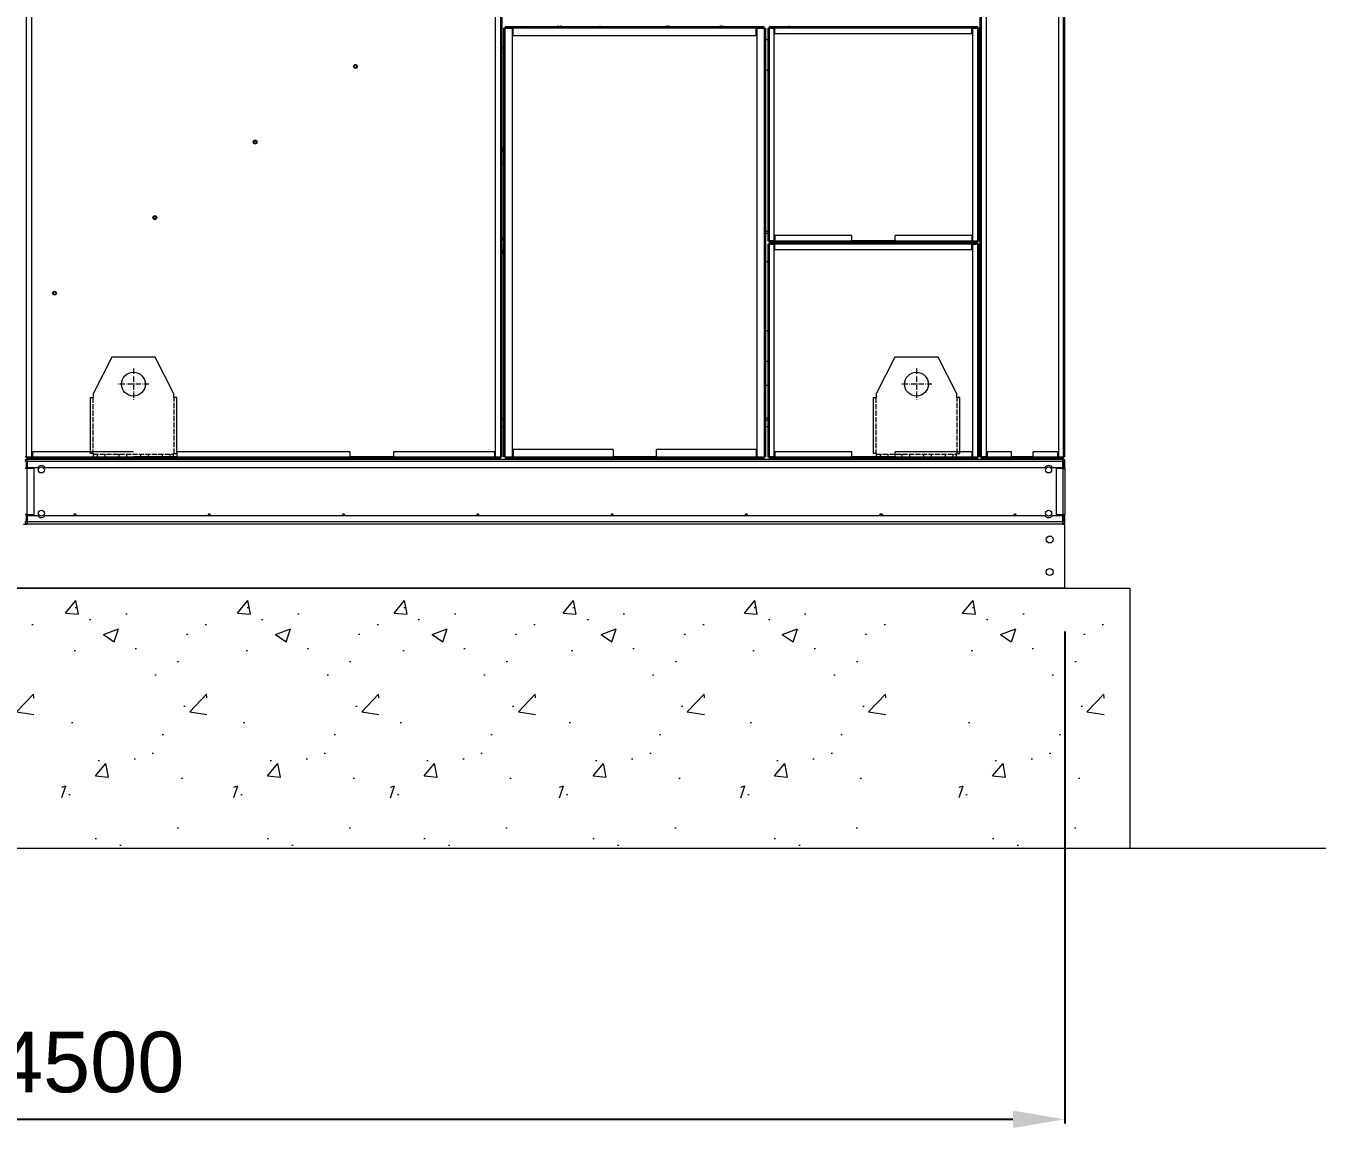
# Model space of a CAD drawing. Header units: millimetres. Extents: x 87724 to 117132, y 70018 to 90813.
# Drawn here: x 100420 to 103420, y 76206 to 78751 of the extents above; entities that cross this region are included whole.
import ezdxf

# ---------------------------------------------------------------- set-up
doc = ezdxf.new("R2010")
doc.units = ezdxf.units.MM
doc.linetypes.add('DASHDOT', pattern=[18.5, 12, -3, 0.5, -3])
doc.linetypes.add('DASHED', pattern=[15, 12, -3])
doc.layers.add('냉각탑_기초', color=23, linetype='Continuous')
doc.styles.get("Standard").update_dxf_attribs({"font": 'arial.ttf'})
doc.dimstyles.new('1.40', dxfattribs={"dimscale": 20, "dimtxt": 1.5, "dimasz": 1, "dimexe": 0.5, "dimexo": 0.5, "dimgap": 0.5, "dimtad": 1, "dimdec": 0, "dimzin": 0, "dimdsep": 46, "dimtxsty": 'Standard', "dimcen": 0, "dimclrd": 2, "dimclre": 2, "dimclrt": 3, "dimadec": 0, "dimazin": 0, "dimtfac": 1, "dimtdec": 0, "dimtmove": 0, "dimatfit": 0, "dimfxl": 1, "dimtolj": 1, "dimtzin": 0, "dimlwd": -1, "dimlwe": -1, "dimarcsym": 0})

# ---------------------------------------------------------------- blocks, each defined once
blk = doc.blocks.new('*D99')
at = {"color": 2, "transparency": 16777216}
for p, q in [((98317.6, 77352.5), (98317.6, 76216.1)), ((102817.6, 77352.5), (102817.6, 76216.1)), ((98437.6, 76226.1), (102697.6, 76226.1))]:
    blk.add_line(p, q, dxfattribs=at)
for points in [[(98437.6, 76246.1), (98437.6, 76206.1), (98317.6, 76226.1)], [(102697.6, 76246.1), (102697.6, 76206.1), (102817.6, 76226.1)]]:
    blk.add_solid(points, dxfattribs=at)
at = {"layer": 'Defpoints', "color": 0, "transparency": 16777216}
for p in [(98317.6, 77452.5), (102817.6, 77452.5), (102817.6, 76226.1)]:
    blk.add_point(p, dxfattribs=at)
at = {"color": 3, "lineweight": 5, "transparency": 16777216, "insert": (100567.6, 76357.5), "char_height": 140, "attachment_point": 5}
blk.add_mtext('\\A1;4500', dxfattribs=at)
blk = doc.blocks.new('457536')
at = {"color": 7, "lineweight": 5}
for p, q in [((114592.520962, 89152.297332), (114550.020962, 89069.297332)), ((114692.520962, 89152.297332), (114592.520962, 89152.297332)), ((114735.020962, 89069.297332), (114692.520962, 89152.297332)), ((114542.520962, 89059.297332), (114542.520962, 88929.797332)), ((114742.520962, 88929.797332), (114742.520962, 89059.297332)), ((114550.020962, 88922.297332), (114735.020962, 88922.297332))]:
    blk.add_line(p, q, dxfattribs=at)
at = {"color": 7, "linetype": 'DASHDOT', "lineweight": 5}
for p, q in [((114642.520962, 89126.047332), (114642.520962, 89054.547332)), ((114678.270962, 89090.297332), (114606.770962, 89090.297332))]:
    blk.add_line(p, q, dxfattribs=at)
at = {"color": 7, "lineweight": 5, "ltscale": 0.125}
for p, q in [((114550.020962, 89059.297332), (114550.020962, 89069.297332)), ((114735.020962, 89069.297332), (114735.020962, 89059.297332))]:
    blk.add_line(p, q, dxfattribs=at)
at = {"color": 7, "lineweight": 5, "ltscale": 0.09375}
for p, q in [((114542.520962, 89059.297332), (114550.020962, 89059.297332)), ((114742.520962, 89059.297332), (114735.020962, 89059.297332)), ((114550.020962, 88929.797332), (114542.520962, 88929.797332)), ((114550.020962, 88922.297332), (114550.020962, 88929.797332)), ((114735.020962, 88929.797332), (114742.520962, 88929.797332)), ((114735.020962, 88922.297332), (114735.020962, 88929.797332))]:
    blk.add_line(p, q, dxfattribs=at)
at = {"color": 7, "linetype": 'DASHED', "lineweight": 5}
for p, q in [((114548.520962, 89059.297332), (114548.520962, 88929.797332)), ((114736.520962, 88929.797332), (114736.520962, 89059.297332)), ((114550.020962, 88928.297332), (114735.020962, 88928.297332))]:
    blk.add_line(p, q, dxfattribs=at)
at = {"color": 7, "linetype": 'DASHED', "lineweight": 5, "ltscale": 0.075}
for p, q in [((114558.520962, 88928.297332), (114558.520962, 88922.297332)), ((114576.520962, 88928.297332), (114576.520962, 88922.297332)), ((114608.520962, 88928.297332), (114608.520962, 88922.297332)), ((114626.520962, 88928.297332), (114626.520962, 88922.297332)), ((114658.520962, 88928.297332), (114658.520962, 88922.297332)), ((114676.520962, 88928.297332), (114676.520962, 88922.297332)), ((114708.520962, 88928.297332), (114708.520962, 88922.297332)), ((114726.520962, 88928.297332), (114726.520962, 88922.297332))]:
    blk.add_line(p, q, dxfattribs=at)
at = {"color": 7, "lineweight": 5}
blk.add_circle((114642.520962, 89090.297332), 27.5, dxfattribs=at)
blk = doc.blocks.new('SJMO 100 _LFET')
at = {"color": 7, "lineweight": 20}
for p, q in [((100420.7, 77755.9), (100420.7, 79997.7)), ((101502.6, 79997.7), (101502.6, 77755.9)), ((101514.5, 79997.7), (101514.5, 77755.9)), ((101517.6, 79997.7), (101517.6, 77755.9)), ((102621.6, 79997.7), (102621.6, 77755.9)), ((102624.7, 79997.7), (102624.7, 77755.9)), ((102636.6, 77755.9), (102636.6, 79997.7)), ((102814.5, 77755.9), (102814.5, 79997.7)), ((102817.6, 77755.9), (102817.6, 79997.7)), ((100432.6, 79841.6), (100432.6, 77755.9)), ((102802.6, 79087.2), (102802.6, 77755.9)), ((101522.6, 77755.9), (101522.6, 78745.7)), ((102126.6, 78745.7), (102126.6, 77755.9)), ((100434.2, 77752.8), (101501, 77752.8)), ((100422.3, 77750.8), (102812.9, 77750.8)), ((100422.3, 77746.1), (102812.9, 77746.1)), ((102771.4, 77730.8), (100463.7, 77730.8)), ((102812.9, 77605.5), (100422.3, 77605.5)), ((100463.7, 77620.8), (102771.4, 77620.8)), ((102812.9, 77600.8), (100422.3, 77600.8))]:
    blk.add_line(p, q, dxfattribs=at)
at = {"color": 7, "lineweight": 20, "ltscale": 0.001722}
for p, q in [((101525.7, 78745.7), (101522.6, 78745.7)), ((101544.2, 78748.8), (101544.2, 78745.7)), ((102105, 78748.8), (102105, 78745.7)), ((102123.5, 78745.7), (102126.6, 78745.7)), ((102131.6, 78745.7), (102134.7, 78745.7)), ((102148.2, 78748.8), (102148.2, 78745.7)), ((102603, 78748.8), (102603, 78745.7)), ((102619.6, 78745.7), (102616.5, 78745.7)), ((102131.6, 78254.9), (102134.7, 78254.9)), ((102131.6, 78246.7), (102134.7, 78246.7)), ((102148.2, 78251.8), (102148.2, 78254.9)), ((102148.2, 78249.8), (102148.2, 78246.7)), ((102603, 78251.8), (102603, 78254.9)), ((102603, 78249.8), (102603, 78246.7)), ((102619.6, 78254.9), (102616.5, 78254.9)), ((102619.6, 78246.7), (102616.5, 78246.7)), ((100420.7, 77755.9), (100417.6, 77755.9)), ((100434.2, 77752.8), (100434.2, 77755.9)), ((101501, 77752.8), (101501, 77755.9)), ((101514.5, 77755.9), (101517.6, 77755.9)), ((101525.7, 77755.9), (101522.6, 77755.9)), ((101544.2, 77752.8), (101544.2, 77755.9)), ((102105, 77752.8), (102105, 77755.9)), ((102123.5, 77755.9), (102126.6, 77755.9)), ((102131.6, 77755.9), (102134.7, 77755.9)), ((102148.2, 77752.8), (102148.2, 77755.9)), ((102603, 77752.8), (102603, 77755.9)), ((102619.6, 77755.9), (102616.5, 77755.9)), ((102621.6, 77755.9), (102624.7, 77755.9)), ((102638.2, 77752.8), (102638.2, 77755.9)), ((102801, 77752.8), (102801, 77755.9)), ((102817.6, 77755.9), (102814.5, 77755.9))]:
    blk.add_line(p, q, dxfattribs=at)
at = {"color": 7, "lineweight": 20, "ltscale": 0.000888889}
for p, q in [((101525.7, 78748.8), (101525.7, 78747.2)), ((102123.5, 78747.2), (102123.5, 78748.8)), ((102134.7, 78748.8), (102134.7, 78747.2)), ((102616.5, 78747.2), (102616.5, 78748.8)), ((102134.7, 78253.4), (102134.7, 78251.8)), ((102134.7, 78249.8), (102134.7, 78248.2)), ((102148.2, 78254.9), (102146.6, 78254.9)), ((102604.6, 78254.9), (102603, 78254.9)), ((102616.5, 78251.8), (102616.5, 78253.4)), ((102616.5, 78248.2), (102616.5, 78249.8)), ((100420.7, 77754.4), (100420.7, 77752.8)), ((100434.2, 77755.9), (100432.6, 77755.9)), ((101502.6, 77755.9), (101501, 77755.9)), ((101514.5, 77752.8), (101514.5, 77754.4)), ((101525.7, 77754.4), (101525.7, 77752.8)), ((101544.2, 77755.9), (101542.6, 77755.9)), ((102106.6, 77755.9), (102105, 77755.9)), ((102123.5, 77752.8), (102123.5, 77754.4)), ((102134.7, 77754.4), (102134.7, 77752.8)), ((102148.2, 77755.9), (102146.6, 77755.9)), ((102604.6, 77755.9), (102603, 77755.9)), ((102616.5, 77752.8), (102616.5, 77754.4)), ((102624.7, 77754.4), (102624.7, 77752.8)), ((102638.2, 77755.9), (102636.6, 77755.9)), ((102802.6, 77755.9), (102801, 77755.9)), ((102814.5, 77752.8), (102814.5, 77754.4))]:
    blk.add_line(p, q, dxfattribs=at)
at = {"color": 7, "lineweight": 20, "ltscale": 0.010278}
for p, q in [((101544.2, 78748.8), (101525.7, 78748.8)), ((101525.7, 78747.2), (101544.2, 78747.2)), ((101525.7, 78745.7), (101544.2, 78745.7)), ((102123.5, 78748.8), (102105, 78748.8)), ((102105, 78747.2), (102123.5, 78747.2)), ((102105, 78745.7), (102123.5, 78745.7)), ((101544.2, 77754.4), (101525.7, 77754.4)), ((101525.7, 77752.8), (101544.2, 77752.8)), ((102123.5, 77754.4), (102105, 77754.4)), ((102105, 77752.8), (102123.5, 77752.8))]:
    blk.add_line(p, q, dxfattribs=at)
at = {"color": 7, "lineweight": 20, "ltscale": 0.000833333}
for p, q in [((101525.7, 78745.7), (101525.7, 78747.2)), ((102123.5, 78745.7), (102123.5, 78747.2)), ((102134.7, 78745.7), (102134.7, 78747.2)), ((102616.5, 78745.7), (102616.5, 78747.2)), ((102134.7, 78254.9), (102134.7, 78253.4)), ((102134.7, 78246.7), (102134.7, 78248.2)), ((102616.5, 78254.9), (102616.5, 78253.4)), ((102616.5, 78246.7), (102616.5, 78248.2)), ((100420.7, 77755.9), (100420.7, 77754.4)), ((101514.5, 77755.9), (101514.5, 77754.4)), ((101525.7, 77755.9), (101525.7, 77754.4)), ((102123.5, 77755.9), (102123.5, 77754.4)), ((102134.7, 77755.9), (102134.7, 77754.4)), ((102616.5, 77755.9), (102616.5, 77754.4)), ((102624.7, 77755.9), (102624.7, 77754.4)), ((102814.5, 77755.9), (102814.5, 77754.4)), ((100422.3, 77746.1), (100420.8, 77746.1)), ((102812.9, 77746.1), (102814.4, 77746.1)), ((100422.3, 77605.5), (100420.8, 77605.5)), ((102812.9, 77605.5), (102814.4, 77605.5))]:
    blk.add_line(p, q, dxfattribs=at)
at = {"color": 7, "lineweight": 20, "ltscale": 0.126889}
for p, q in [((101525.7, 78517.3), (101525.7, 78745.7)), ((101542.6, 78424.3), (101542.6, 78745.7)), ((102106.6, 78745.7), (102106.6, 78517.3)), ((102123.5, 78745.7), (102123.5, 78517.3)), ((102106.6, 78077.3), (102106.6, 77755.9)), ((102123.5, 78077.3), (102123.5, 77755.9)), ((101525.7, 77755.9), (101525.7, 77984.3)), ((101542.6, 77755.9), (101542.6, 77984.3))]:
    blk.add_line(p, q, dxfattribs=at)
at = {"color": 7, "lineweight": 20, "ltscale": 0.009389}
for p, q in [((101542.6, 78745.7), (101525.7, 78745.7)), ((101544.2, 78728.8), (101544.2, 78745.7)), ((102105, 78728.8), (102105, 78745.7)), ((102123.5, 78745.7), (102106.6, 78745.7)), ((101525.7, 77755.9), (101542.6, 77755.9)), ((101544.2, 77772.8), (101544.2, 77755.9)), ((101774.6, 77772.8), (101774.6, 77755.9)), ((101874.6, 77755.9), (101874.6, 77772.8)), ((102105, 77772.8), (102105, 77755.9)), ((102106.6, 77755.9), (102123.5, 77755.9))]:
    blk.add_line(p, q, dxfattribs=at)
at = {"color": 7, "lineweight": 20, "ltscale": 0.311556}
for p, q in [((102105, 78748.8), (101544.2, 78748.8)), ((102105, 78745.7), (101544.2, 78745.7)), ((101544.2, 78728.8), (102105, 78728.8)), ((101544.2, 77752.8), (102105, 77752.8))]:
    blk.add_line(p, q, dxfattribs=at)
at = {"color": 7, "lineweight": 20, "ltscale": 0.001571}
blk.add_line((101569.6, 78750.8), (101567.6, 78748.8), dxfattribs=at)
at = {"color": 7, "lineweight": 20, "ltscale": 0.272667}
for p, q in [((102131.6, 78745.7), (102131.6, 78254.9)), ((102134.7, 78745.7), (102134.7, 78254.9)), ((102146.6, 78254.9), (102146.6, 78745.7)), ((102604.6, 78745.7), (102604.6, 78254.9)), ((102616.5, 78254.9), (102616.5, 78745.7)), ((102619.6, 78254.9), (102619.6, 78745.7)), ((102131.6, 78246.7), (102131.6, 77755.9)), ((102134.7, 78246.7), (102134.7, 77755.9)), ((102146.6, 77755.9), (102146.6, 78246.7)), ((102604.6, 78246.7), (102604.6, 77755.9)), ((102616.5, 77755.9), (102616.5, 78246.7)), ((102619.6, 77755.9), (102619.6, 78246.7))]:
    blk.add_line(p, q, dxfattribs=at)
at = {"color": 7, "lineweight": 20, "ltscale": 0.0075}
for p, q in [((102148.2, 78748.8), (102134.7, 78748.8)), ((102134.7, 78747.2), (102148.2, 78747.2)), ((102134.7, 78745.7), (102148.2, 78745.7)), ((102616.5, 78748.8), (102603, 78748.8)), ((102603, 78747.2), (102616.5, 78747.2)), ((102603, 78745.7), (102616.5, 78745.7)), ((102148.2, 78253.4), (102134.7, 78253.4)), ((102134.7, 78251.8), (102148.2, 78251.8)), ((102148.2, 78249.8), (102134.7, 78249.8)), ((102134.7, 78248.2), (102148.2, 78248.2)), ((102134.7, 78246.7), (102148.2, 78246.7)), ((102616.5, 78253.4), (102603, 78253.4)), ((102603, 78251.8), (102616.5, 78251.8)), ((102616.5, 78249.8), (102603, 78249.8)), ((102603, 78248.2), (102616.5, 78248.2)), ((102603, 78246.7), (102616.5, 78246.7)), ((100434.2, 77754.4), (100420.7, 77754.4)), ((100420.7, 77752.8), (100434.2, 77752.8)), ((101514.5, 77754.4), (101501, 77754.4)), ((101501, 77752.8), (101514.5, 77752.8)), ((102148.2, 77754.4), (102134.7, 77754.4)), ((102134.7, 77752.8), (102148.2, 77752.8)), ((102616.5, 77754.4), (102603, 77754.4)), ((102603, 77752.8), (102616.5, 77752.8)), ((102638.2, 77754.4), (102624.7, 77754.4)), ((102624.7, 77752.8), (102638.2, 77752.8)), ((102814.5, 77754.4), (102801, 77754.4)), ((102801, 77752.8), (102814.5, 77752.8))]:
    blk.add_line(p, q, dxfattribs=at)
at = {"color": 7, "lineweight": 20, "ltscale": 0.006611}
for p, q in [((102146.6, 78745.7), (102134.7, 78745.7)), ((102148.2, 78733.8), (102148.2, 78745.7)), ((102603, 78733.8), (102603, 78745.7)), ((102604.6, 78745.7), (102616.5, 78745.7)), ((102148.2, 78266.8), (102148.2, 78254.9)), ((102325.6, 78254.9), (102325.6, 78266.8)), ((102425.6, 78254.9), (102425.6, 78266.8)), ((102603, 78266.8), (102603, 78254.9)), ((102146.6, 78254.9), (102134.7, 78254.9)), ((102146.6, 78246.7), (102134.7, 78246.7)), ((102148.2, 78234.8), (102148.2, 78246.7)), ((102603, 78234.8), (102603, 78246.7)), ((102604.6, 78254.9), (102616.5, 78254.9)), ((102604.6, 78246.7), (102616.5, 78246.7)), ((100420.7, 77755.9), (100432.6, 77755.9)), ((100434.2, 77767.8), (100434.2, 77755.9)), ((100767.6, 77767.8), (100767.6, 77755.9)), ((101167.6, 77755.9), (101167.6, 77767.8)), ((101267.6, 77767.8), (101267.6, 77755.9)), ((101501, 77767.8), (101501, 77755.9)), ((101502.6, 77755.9), (101514.5, 77755.9)), ((102146.6, 77755.9), (102134.7, 77755.9)), ((102148.2, 77767.8), (102148.2, 77755.9)), ((102325.6, 77755.9), (102325.6, 77767.8)), ((102425.6, 77755.9), (102425.6, 77767.8)), ((102603, 77767.8), (102603, 77755.9)), ((102604.6, 77755.9), (102616.5, 77755.9)), ((102636.6, 77755.9), (102624.7, 77755.9)), ((102638.2, 77767.8), (102638.2, 77755.9)), ((102694.6, 77755.9), (102694.6, 77767.8)), ((102744.6, 77755.9), (102744.6, 77767.8)), ((102801, 77767.8), (102801, 77755.9)), ((102802.6, 77755.9), (102814.5, 77755.9))]:
    blk.add_line(p, q, dxfattribs=at)
at = {"color": 7, "lineweight": 20, "ltscale": 0.252667}
for p, q in [((102603, 78748.8), (102148.2, 78748.8)), ((102603, 78745.7), (102148.2, 78745.7)), ((102148.2, 78733.8), (102603, 78733.8)), ((102148.2, 78251.8), (102603, 78251.8)), ((102603, 78249.8), (102148.2, 78249.8)), ((102603, 78246.7), (102148.2, 78246.7)), ((102148.2, 78234.8), (102603, 78234.8)), ((102148.2, 77752.8), (102603, 77752.8))]:
    blk.add_line(p, q, dxfattribs=at)
at = {"color": 7, "lineweight": 20, "ltscale": 0.003928}
blk.add_line((101522.6, 78703.8), (101517.6, 78698.8), dxfattribs=at)
at = {"color": 7, "lineweight": 20, "ltscale": 0.004057}
blk.add_line((101521.9, 78703.2), (101517.6, 78697.4), dxfattribs=at)
at = {"color": 7, "lineweight": 20, "ltscale": 0.192778}
for p, q in [((101525.7, 77755.9), (101525.7, 78517.3)), ((102106.6, 78517.3), (102106.6, 78077.3)), ((102123.5, 78517.3), (102123.5, 78077.3)), ((101542.6, 77755.9), (101542.6, 78424.3))]:
    blk.add_line(p, q, dxfattribs=at)
at = {"color": 7, "lineweight": 20, "ltscale": 0.001111}
for p, q in [((102621.6, 78350.9), (102619.6, 78350.9)), ((102619.6, 78349.4), (102621.6, 78349.4)), ((102619.6, 78347.8), (102621.6, 78347.8)), ((102621.6, 78347.8), (102619.6, 78347.8)), ((102621.6, 78346.2), (102619.6, 78346.2)), ((102619.6, 78344.7), (102621.6, 78344.7)), ((102619.6, 77850.8), (102621.6, 77850.8)), ((102619.6, 77847.7), (102621.6, 77847.7)), ((102619.6, 77845.7), (102621.6, 77845.7)), ((102619.6, 77841), (102621.6, 77841)), ((102621.6, 77830.7), (102619.6, 77830.7)), ((100545.1, 77752.8), (100545.1, 77750.8)), ((100549.8, 77752.8), (100549.8, 77750.8)), ((100759.8, 77752.8), (100759.8, 77750.8)), ((100771.1, 77750.8), (100771.1, 77752.8)), ((100781.1, 77750.8), (100781.1, 77752.8)), ((101014.1, 77750.8), (101014.1, 77752.8)), ((101024.1, 77750.8), (101024.1, 77752.8)), ((102340.1, 77750.8), (102340.1, 77752.8)), ((102350.1, 77750.8), (102350.1, 77752.8)), ((102583.1, 77750.8), (102583.1, 77752.8)), ((102593.1, 77750.8), (102593.1, 77752.8)), ((102604.4, 77750.8), (102604.4, 77752.8)), ((102609.1, 77750.8), (102609.1, 77752.8)), ((100422.3, 77730.8), (100422.3, 77728.8)), ((100422.3, 77622.8), (100422.3, 77620.8))]:
    blk.add_line(p, q, dxfattribs=at)
at = {"color": 7, "lineweight": 20, "ltscale": 0.002778}
for p, q in [((102131.6, 78276), (102126.6, 78276)), ((102131.6, 78271.3), (102126.6, 78271.3)), ((102131.6, 78206), (102126.6, 78206)), ((101517.6, 77845.7), (101522.6, 77845.7)), ((102126.6, 77845.7), (102131.6, 77845.7)), ((101517.6, 77841), (101522.6, 77841)), ((101517.6, 77825.7), (101522.6, 77825.7)), ((102126.6, 77841), (102131.6, 77841)), ((102126.6, 77825.7), (102131.6, 77825.7))]:
    blk.add_line(p, q, dxfattribs=at)
at = {"color": 7, "lineweight": 20, "ltscale": 0.098556}
for p, q in [((102325.6, 78266.8), (102148.2, 78266.8)), ((102603, 78266.8), (102425.6, 78266.8)), ((102148.2, 78254.9), (102325.6, 78254.9)), ((102425.6, 78254.9), (102603, 78254.9)), ((102325.6, 77767.8), (102148.2, 77767.8)), ((102148.2, 77755.9), (102325.6, 77755.9)), ((102603, 77767.8), (102425.6, 77767.8)), ((102425.6, 77755.9), (102603, 77755.9))]:
    blk.add_line(p, q, dxfattribs=at)
at = {"color": 7, "lineweight": 20, "ltscale": 0.055556}
for p, q in [((102325.6, 78254.9), (102425.6, 78254.9)), ((102425.6, 78254.9), (102325.6, 78254.9)), ((100667.6, 77755.9), (100767.6, 77755.9)), ((100767.6, 77755.9), (100667.6, 77755.9)), ((101267.6, 77755.9), (101167.6, 77755.9)), ((101167.6, 77755.8), (101267.6, 77755.8)), ((101167.6, 77755.7), (101267.6, 77755.7)), ((101774.6, 77755.9), (101874.6, 77755.9)), ((101874.6, 77755.9), (101774.6, 77755.9)), ((102425.6, 77755.9), (102325.6, 77755.9)), ((102325.6, 77755.9), (102425.6, 77755.9))]:
    blk.add_line(p, q, dxfattribs=at)
at = {"color": 7, "lineweight": 20, "ltscale": 0.129667}
for p, q in [((100667.6, 77767.8), (100434.2, 77767.8)), ((100434.2, 77755.9), (100667.6, 77755.9)), ((101501, 77767.8), (101267.6, 77767.8)), ((101267.6, 77755.9), (101501, 77755.9))]:
    blk.add_line(p, q, dxfattribs=at)
at = {"color": 7, "lineweight": 20, "ltscale": 0.222222}
for p, q in [((101167.6, 77767.8), (100767.6, 77767.8)), ((100767.6, 77755.9), (101167.6, 77755.9))]:
    blk.add_line(p, q, dxfattribs=at)
at = {"color": 7, "lineweight": 20, "ltscale": 0.000138221}
for p, q in [((101167.6, 77755.7), (101167.6, 77755.9)), ((101267.6, 77755.7), (101267.6, 77755.9))]:
    blk.add_line(p, q, dxfattribs=at)
at = {"color": 7, "lineweight": 20, "ltscale": 0.128}
for p, q in [((101774.6, 77772.8), (101544.2, 77772.8)), ((101544.2, 77755.9), (101774.6, 77755.9)), ((102105, 77772.8), (101874.6, 77772.8)), ((101874.6, 77755.9), (102105, 77755.9))]:
    blk.add_line(p, q, dxfattribs=at)
at = {"color": 7, "lineweight": 20, "ltscale": 0.002427}
blk.add_line((102632.8, 77750.8), (102636.7, 77752.8), dxfattribs=at)
at = {"color": 7, "lineweight": 20, "ltscale": 0.031333}
for p, q in [((102694.6, 77767.8), (102638.2, 77767.8)), ((102638.2, 77755.9), (102694.6, 77755.9)), ((102801, 77767.8), (102744.6, 77767.8)), ((102744.6, 77755.9), (102801, 77755.9))]:
    blk.add_line(p, q, dxfattribs=at)
at = {"color": 7, "lineweight": 20, "ltscale": 0.090444}
blk.add_line((102638.2, 77752.8), (102801, 77752.8), dxfattribs=at)
at = {"color": 7, "lineweight": 20, "ltscale": 0.027778}
for p, q in [((102694.6, 77755.9), (102744.6, 77755.9)), ((102744.6, 77755.9), (102694.6, 77755.9))]:
    blk.add_line(p, q, dxfattribs=at)
at = {"color": 7, "lineweight": 20, "ltscale": 0.001778}
for p, q in [((100420.8, 77746.1), (100417.6, 77746.1)), ((102817.6, 77746.1), (102814.4, 77746.1)), ((100420.8, 77605.5), (100417.6, 77605.5)), ((102817.6, 77605.5), (102814.4, 77605.5))]:
    blk.add_line(p, q, dxfattribs=at)
at = {"color": 7, "lineweight": 20, "ltscale": 0.002611}
for p, q in [((100422.3, 77728.8), (100417.6, 77728.8)), ((100422.3, 77746.1), (100422.3, 77750.8)), ((102812.9, 77746.1), (102812.9, 77750.8)), ((102812.9, 77728.8), (102817.6, 77728.8)), ((100422.3, 77622.8), (100417.6, 77622.8)), ((100422.3, 77605.5), (100422.3, 77600.8)), ((102812.9, 77622.8), (102817.6, 77622.8)), ((102812.9, 77605.5), (102812.9, 77600.8))]:
    blk.add_line(p, q, dxfattribs=at)
at = {"color": 7, "lineweight": 20, "ltscale": 0.009611}
for p, q in [((100420.8, 77728.8), (100420.8, 77746.1)), ((102812.9, 77728.8), (102812.9, 77746.1)), ((102814.4, 77746.1), (102814.4, 77728.8)), ((102817.6, 77728.8), (102817.6, 77746.1)), ((100420.8, 77605.5), (100420.8, 77622.8)), ((102812.9, 77605.5), (102812.9, 77622.8)), ((102814.4, 77622.8), (102814.4, 77605.5)), ((102817.6, 77605.5), (102817.6, 77622.8))]:
    blk.add_line(p, q, dxfattribs=at)
at = {"color": 7, "lineweight": 20, "ltscale": 0.0085}
for p, q in [((100422.3, 77746.1), (100422.3, 77730.8)), ((100437.6, 77728.8), (100422.3, 77728.8)), ((102812.9, 77728.8), (102797.6, 77728.8)), ((102812.9, 77730.8), (102812.9, 77746.1)), ((100422.3, 77622.8), (100437.6, 77622.8)), ((100422.3, 77620.8), (100422.3, 77605.5)), ((102797.6, 77622.8), (102812.9, 77622.8)), ((102812.9, 77605.5), (102812.9, 77620.8))]:
    blk.add_line(p, q, dxfattribs=at)
at = {"color": 7, "lineweight": 20, "ltscale": 0.013411}
for p, q in [((100446.4, 77730.8), (100422.3, 77730.8)), ((102812.9, 77730.8), (102788.7, 77730.8)), ((100422.3, 77620.8), (100446.4, 77620.8)), ((102788.7, 77620.8), (102812.9, 77620.8))]:
    blk.add_line(p, q, dxfattribs=at)
at = {"color": 7, "lineweight": 20, "ltscale": 0.058889}
for p, q in [((100422.3, 77622.8), (100422.3, 77728.8)), ((100437.6, 77728.8), (100437.6, 77622.8)), ((102797.6, 77728.8), (102797.6, 77622.8)), ((102812.9, 77728.8), (102812.9, 77622.8)), ((102817.6, 77728.8), (102817.6, 77622.8))]:
    blk.add_line(p, q, dxfattribs=at)
at = {"color": 0, "lineweight": 20}
for p, q in [((100414.1, 77600.8), (100422.3, 77600.8)), ((102812.9, 77600.8), (102817.6, 77600.8)), ((102817.6, 77452.5), (102817.6, 77600.8)), ((102817.6, 77452.5), (98317.6, 77452.5))]:
    blk.add_line(p, q, dxfattribs=at)
at = {"color": 7, "lineweight": 20}
for centre, radius in [((101180.2, 78657.4), 4.5), ((101180.1, 78657.4), 3), ((100948.6, 78482.9), 4.5), ((100948.5, 78482.8), 3), ((100717, 78308.4), 4.5), ((100716.9, 78308.3), 3), ((100485.4, 78133.8), 4.5), ((100485.3, 78133.8), 3), ((100455.1, 77725.8), 7), ((102780.1, 77725.8), 7), ((100455.1, 77625.8), 7), ((102780.1, 77625.8), 7)]:
    blk.add_circle(centre, radius, dxfattribs=at)
at = {"lineweight": 20}
for centre in [(102782.6, 77565), (102782.6, 77490)]:
    blk.add_circle(centre, 8, dxfattribs=at)
at = {"color": 7, "lineweight": 20}
for centre, radius, start, end in [((101651.5, 78748), 4.5, 140.6844, 169.097), ((101651.5, 78748), 3, 108.1209, 163.5167), ((101651.5, 78748), 3, 16.4833, 71.8791), ((101651.5, 78748), 4.5, 10.903, 39.3156), ((101962.6, 78347.8), 458, 118.3683, 118.8905), ((101962.6, 78347.8), 407.2, 98.2368, 100.0115), ((101962.6, 78347.8), 407.2, 79.9885, 81.7632), ((101962.6, 78347.8), 458, 61.1095, 61.6317), ((101962.6, 78347.8), 407.2, 65.4789, 66.2498), ((101962.6, 78347.8), 343.7, 60.5472, 61.5), ((101962.6, 78347.8), 458, 163.8836, 166.3164), ((101520.8, 78433.7), 2.5, 46.1558, 313.8442), ((101520.8, 78433.7), 2.5, 90, 270), ((101962.6, 78347.8), 458, 193.6836, 196.1164), ((101521.6, 78258.1), 2.5, 67.2784, 292.7216), ((101521.6, 78258.1), 2.5, 90, 270), ((101962.6, 78347.8), 343.7, 343.4331, 343.7807), ((101962.6, 78347.8), 407.2, 346.074, 346.3637), ((101962.6, 78347.8), 458, 347.6446, 347.9006), ((101962.6, 78347.8), 343.7, 298.5, 299.4528), ((102618.2, 78005.2), 4.5, 41.3929, 72.1968), ((102618.2, 78005.2), 3, 297.2982, 62.7018), ((102618.2, 78005.2), 4.5, 287.8032, 318.6071), ((101962.6, 78347.8), 407.2, 293.7502, 294.5211), ((101962.6, 78347.8), 458, 290.9822, 291.6536), ((101198.5, 77750.7), 4.5, 152.1892, 178.7331), ((101198.5, 77750.7), 4.5, 1.2712, 27.8108), ((101478.5, 77750.7), 4.5, 152.1892, 178.7331), ((101478.5, 77750.7), 4.5, 1.2712, 27.8108), ((101758.5, 77750.7), 4.5, 152.1892, 178.7331), ((101758.5, 77750.7), 4.5, 1.2712, 27.8108), ((100422.3, 77746.1), 4.7, 90, 180), ((100422.3, 77746.1), 1.5, 90, 180), ((100455.1, 77725.8), 10, 29.9997, 150.0003), ((100487.9, 77746.1), 4.7, 89.7204, 90), ((102747.3, 77746.1), 4.7, 90, 90.2796), ((102780.1, 77725.8), 10, 29.9997, 150.0003), ((102812.9, 77746.1), 4.7, 0, 90), ((102812.9, 77746.1), 1.5, 0, 90), ((100422.3, 77605.5), 4.7, 180, 270), ((100422.3, 77605.5), 1.5, 180, 270), ((100455.1, 77625.8), 10, 210.0003, 329.9997), ((100532.6, 77620.8), 3, 359.999, 180.001), ((100842.6, 77620.8), 3, 359.999, 180.001), ((101152.6, 77620.8), 3, 359.999, 180.001), ((101462.6, 77620.8), 3, 359.999, 180.001), ((101772.6, 77620.8), 3, 359.999, 180.001), ((102082.6, 77620.8), 3, 359.999, 180.001), ((102392.6, 77620.8), 3, 359.999, 180.001), ((102394.6, 77620.8), 3, 359.999, 180.001), ((102702.6, 77620.8), 3, 359.999, 180.001), ((102780.1, 77625.8), 10, 210.0003, 329.9997), ((102812.9, 77605.5), 4.7, 270, 0), ((102812.9, 77605.5), 1.5, 270, 0)]:
    blk.add_arc(centre, radius, start, end, dxfattribs=at)
at = {"color": 0, "lineweight": 20}
for p in [(-13975, -11166.4), (-12167.5, -11166.4)]:
    blk.add_blockref('457536', p, dxfattribs=at)

msp = doc.modelspace()

# ---------------------------------------------------------------- hatches: boundary and pattern name
at = {"layer": '냉각탑_기초', "lineweight": 20, "ltscale": 30}
h = msp.add_hatch(dxfattribs=at)
h.set_pattern_fill('AR-CONC', color=256, scale=50, style=0)
h.set_pattern_definition([(50, (85509.16, 60911.16), (358.63, -31.376), [37.5, -412.5]), (355, (85509.16, 60911.16), (-69.3757, 376.096), [30, -330]), (100.4514, (85539.05, 60908.55), (289.2547, 344.72), [31.87, -350.571]), (46.1842, (85509.16, 61011.16), (533.6205, -82.7595), [56.25, -618.75]), (96.6356, (85553.63, 61004.27), (467.331, 487.059), [47.805, -525.856]), (351.1842, (85509.16, 61011.16), (467.331, 487.059), [45, -495]), (21, (85559.16, 60986.16), (298.4535, -201.3094), [37.5, -412.5]), (326, (85559.16, 60986.16), (121.6577, 362.575), [30, -330]), (71.4514, (85584.04, 60969.4), (420.1113, 161.265), [31.87, -350.571]), (37.5, (85509.16, 60911.16), (6.0799, 166.4469), [0, -326, 0, -335, 0, -331.25]), (7.5, (85509.16, 60911.16), (131.5348, 197.2059), [0, -191, 0, -318.5, 0, -126.25]), (327.5, (85397.66, 60911.16), (266.9112, -11.2774), [0, -125, 0, -390, 0, -517.5]), (317.5, (85347.66, 60911.16), (291.593, 50.0525), [0, -162.5, 0, -259, 0, -367.5])])
h.paths.add_polyline_path([(100437.7, 77452.5), (100102.7, 77452.5), (100102.7, 76852.5), (100437.7, 76852.5)])
h = msp.add_hatch(dxfattribs=at)
h.set_pattern_fill('AR-CONC', color=256, scale=50, style=0)
h.set_pattern_definition([(50, (85908.8, 60911.16), (358.63, -31.376), [37.5, -412.5]), (355, (85908.8, 60911.16), (-69.3757, 376.096), [30, -330]), (100.4514, (85938.68, 60908.55), (289.2547, 344.72), [31.87, -350.571]), (46.1842, (85908.8, 61011.16), (533.6205, -82.7595), [56.25, -618.75]), (96.6356, (85953.26, 61004.27), (467.331, 487.059), [47.805, -525.856]), (351.1842, (85908.8, 61011.16), (467.331, 487.059), [45, -495]), (21, (85958.8, 60986.16), (298.4535, -201.3094), [37.5, -412.5]), (326, (85958.8, 60986.16), (121.6577, 362.575), [30, -330]), (71.4514, (85983.66, 60969.4), (420.1113, 161.265), [31.87, -350.571]), (37.5, (85908.79, 60911.16), (6.0799, 166.4469), [0, -326, 0, -335, 0, -331.25]), (7.5, (85908.8, 60911.16), (131.5348, 197.2059), [0, -191, 0, -318.5, 0, -126.25]), (327.5, (85797.29, 60911.16), (266.9112, -11.2774), [0, -125, 0, -390, 0, -517.5]), (317.5, (85747.3, 60911.16), (291.593, 50.0525), [0, -162.5, 0, -259, 0, -367.5])])
h.paths.add_polyline_path([(100837.3, 77452.5), (100502.3, 77452.5), (100502.3, 76852.5), (100837.3, 76852.5)])
h = msp.add_hatch(dxfattribs=at)
h.set_pattern_fill('AR-CONC', color=256, scale=50, style=0)
h.set_pattern_definition([(50, (86305.88, 60911.16), (358.63, -31.376), [37.5, -412.5]), (355, (86305.88, 60911.16), (-69.3757, 376.096), [30, -330]), (100.4514, (86335.77, 60908.55), (289.2547, 344.72), [31.87, -350.571]), (46.1842, (86305.9, 61011.16), (533.6205, -82.7595), [56.25, -618.75]), (96.6356, (86350.35, 61004.27), (467.331, 487.059), [47.805, -525.856]), (351.1842, (86305.9, 61011.16), (467.331, 487.059), [45, -495]), (21, (86355.88, 60986.16), (298.4535, -201.3094), [37.5, -412.5]), (326, (86355.88, 60986.16), (121.6577, 362.575), [30, -330]), (71.4514, (86380.75, 60969.4), (420.1113, 161.265), [31.87, -350.571]), (37.5, (86305.88, 60911.16), (6.0799, 166.4469), [0, -326, 0, -335, 0, -331.25]), (7.5, (86305.88, 60911.16), (131.5348, 197.2059), [0, -191, 0, -318.5, 0, -126.25]), (327.5, (86194.38, 60911.16), (266.9112, -11.2774), [0, -125, 0, -390, 0, -517.5]), (317.5, (86144.38, 60911.16), (291.593, 50.0525), [0, -162.5, 0, -259, 0, -367.5])])
h.paths.add_polyline_path([(101234.4, 77452.5), (100899.4, 77452.5), (100899.4, 76852.5), (101234.4, 76852.5)])
h = msp.add_hatch(dxfattribs=at)
h.set_pattern_fill('AR-CONC', color=256, scale=50, style=0)
h.set_pattern_definition([(50, (86667.52, 60911.16), (358.63, -31.376), [37.5, -412.5]), (355, (86667.5, 60911.16), (-69.3757, 376.096), [30, -330]), (100.4514, (86697.4, 60908.55), (289.2547, 344.72), [31.87, -350.571]), (46.1842, (86667.5, 61011.16), (533.6205, -82.7595), [56.25, -618.75]), (96.6356, (86712, 61004.27), (467.331, 487.059), [47.805, -525.856]), (351.1842, (86667.5, 61011.16), (467.331, 487.059), [45, -495]), (21, (86717.52, 60986.16), (298.4535, -201.3094), [37.5, -412.5]), (326, (86717.5, 60986.16), (121.6577, 362.575), [30, -330]), (71.4514, (86742.4, 60969.4), (420.1113, 161.265), [31.87, -350.571]), (37.5, (86667.52, 60911.16), (6.0799, 166.4469), [0, -326, 0, -335, 0, -331.25]), (7.5, (86667.52, 60911.16), (131.5348, 197.2059), [0, -191, 0, -318.5, 0, -126.25]), (327.5, (86556.02, 60911.16), (266.9112, -11.2774), [0, -125, 0, -390, 0, -517.5]), (317.5, (86506.02, 60911.16), (291.593, 50.0525), [0, -162.5, 0, -259, 0, -367.5])])
h.paths.add_polyline_path([(101596, 77452.5), (101261, 77452.5), (101261, 76852.5), (101596, 76852.5)])
h = msp.add_hatch(dxfattribs=at)
h.set_pattern_fill('AR-CONC', color=256, scale=50, style=0)
h.set_pattern_definition([(50, (87057.5, 60911.16), (358.63, -31.376), [37.5, -412.5]), (355, (87057.5, 60911.16), (-69.3757, 376.096), [30, -330]), (100.4514, (87087.4, 60908.55), (289.2547, 344.72), [31.87, -350.571]), (46.1842, (87057.5, 61011.16), (533.6205, -82.7595), [56.25, -618.75]), (96.6356, (87102, 61004.27), (467.331, 487.059), [47.805, -525.856]), (351.1842, (87057.5, 61011.16), (467.331, 487.059), [45, -495]), (21, (87107.5, 60986.16), (298.4535, -201.3094), [37.5, -412.5]), (326, (87107.5, 60986.16), (121.6577, 362.575), [30, -330]), (71.4514, (87132.4, 60969.4), (420.1113, 161.265), [31.87, -350.571]), (37.5, (87057.51, 60911.16), (6.0799, 166.4469), [0, -326, 0, -335, 0, -331.25]), (7.5, (87057.51, 60911.16), (131.5348, 197.2059), [0, -191, 0, -318.5, 0, -126.25]), (327.5, (86946.01, 60911.16), (266.9112, -11.2774), [0, -125, 0, -390, 0, -517.5]), (317.5, (86896.01, 60911.16), (291.593, 50.0525), [0, -162.5, 0, -259, 0, -367.5])])
h.paths.add_polyline_path([(101986, 77452.5), (101651, 77452.5), (101651, 76852.5), (101986, 76852.5)])
h = msp.add_hatch(dxfattribs=at)
h.set_pattern_fill('AR-CONC', color=256, scale=50, style=0)
h.set_pattern_definition([(50, (87476.02, 60911.16), (358.63, -31.376), [37.5, -412.5]), (355, (87476, 60911.16), (-69.3757, 376.096), [30, -330]), (100.4514, (87505.9, 60908.55), (289.2547, 344.72), [31.87, -350.571]), (46.1842, (87476, 61011.16), (533.6205, -82.7595), [56.25, -618.75]), (96.6356, (87520.5, 61004.27), (467.331, 487.059), [47.805, -525.856]), (351.1842, (87476, 61011.16), (467.331, 487.059), [45, -495]), (21, (87526.02, 60986.16), (298.4535, -201.3094), [37.5, -412.5]), (326, (87526, 60986.16), (121.6577, 362.575), [30, -330]), (71.4514, (87550.9, 60969.4), (420.1113, 161.265), [31.87, -350.571]), (37.5, (87476.02, 60911.16), (6.0799, 166.4469), [0, -326, 0, -335, 0, -331.25]), (7.5, (87476.02, 60911.16), (131.5348, 197.2059), [0, -191, 0, -318.5, 0, -126.25]), (327.5, (87364.52, 60911.16), (266.9112, -11.2774), [0, -125, 0, -390, 0, -517.5]), (317.5, (87314.52, 60911.16), (291.593, 50.0525), [0, -162.5, 0, -259, 0, -367.5])])
h.paths.add_polyline_path([(102404.5, 77452.5), (102069.5, 77452.5), (102069.5, 76852.5), (102404.5, 76852.5)])
h = msp.add_hatch(dxfattribs=at)
h.set_pattern_fill('AR-CONC', color=256, scale=50, style=0)
h.set_pattern_definition([(50, (87979.77, 60911.16), (358.63, -31.376), [37.5, -412.5]), (355, (87979.77, 60911.16), (-69.3757, 376.096), [30, -330]), (100.4514, (88009.66, 60908.55), (289.2547, 344.72), [31.87, -350.571]), (46.1842, (87979.77, 61011.16), (533.6205, -82.7595), [56.25, -618.75]), (96.6356, (88024.24, 61004.27), (467.331, 487.059), [47.805, -525.856]), (351.1842, (87979.8, 61011.16), (467.331, 487.059), [45, -495]), (21, (88029.77, 60986.16), (298.4535, -201.3094), [37.5, -412.5]), (326, (88029.77, 60986.16), (121.6577, 362.575), [30, -330]), (71.4514, (88054.64, 60969.4), (420.1113, 161.265), [31.87, -350.571]), (37.5, (87979.77, 60911.16), (6.0799, 166.4469), [0, -326, 0, -335, 0, -331.25]), (7.5, (87979.77, 60911.16), (131.5348, 197.2059), [0, -191, 0, -318.5, 0, -126.25]), (327.5, (87868.27, 60911.16), (266.9112, -11.2774), [0, -125, 0, -390, 0, -517.5]), (317.5, (87818.27, 60911.16), (291.593, 50.0525), [0, -162.5, 0, -259, 0, -367.5])])
h.paths.add_polyline_path([(102908.3, 77452.5), (102573.3, 77452.5), (102573.3, 76852.5), (102908.3, 76852.5)])

# ---------------------------------------------------------------- linework, layer by layer
for p, q in [((98167.6, 77452.5), (102967.6, 77452.5)), ((102967.6, 77452.5), (102967.6, 76852.5)), ((97710.5, 76852.5), (103420.4, 76852.5))]:
    msp.add_line(p, q, dxfattribs=at)

# ---------------------------------------------------------------- block references
msp.add_blockref('SJMO 100 _LFET', (0, 0))

# ---------------------------------------------------------------- dimensions: what is measured, and where the dimension line sits
at = {"lineweight": 5}
dim = msp.add_linear_dim(base=(102817.6, 76226.1), p1=(98317.6, 77452.5), p2=(102817.6, 77452.5), dimstyle='1.40', override={"dimtxt": 7, "dimasz": 6, "dimexo": 5, "dimgap": 3}, dxfattribs=at)
dim.commit()
dim.dimension.update_dxf_attribs({"geometry": '*D99', "text_midpoint": (100567.6, 76357.5)})

doc.saveas('drawing.dxf')
